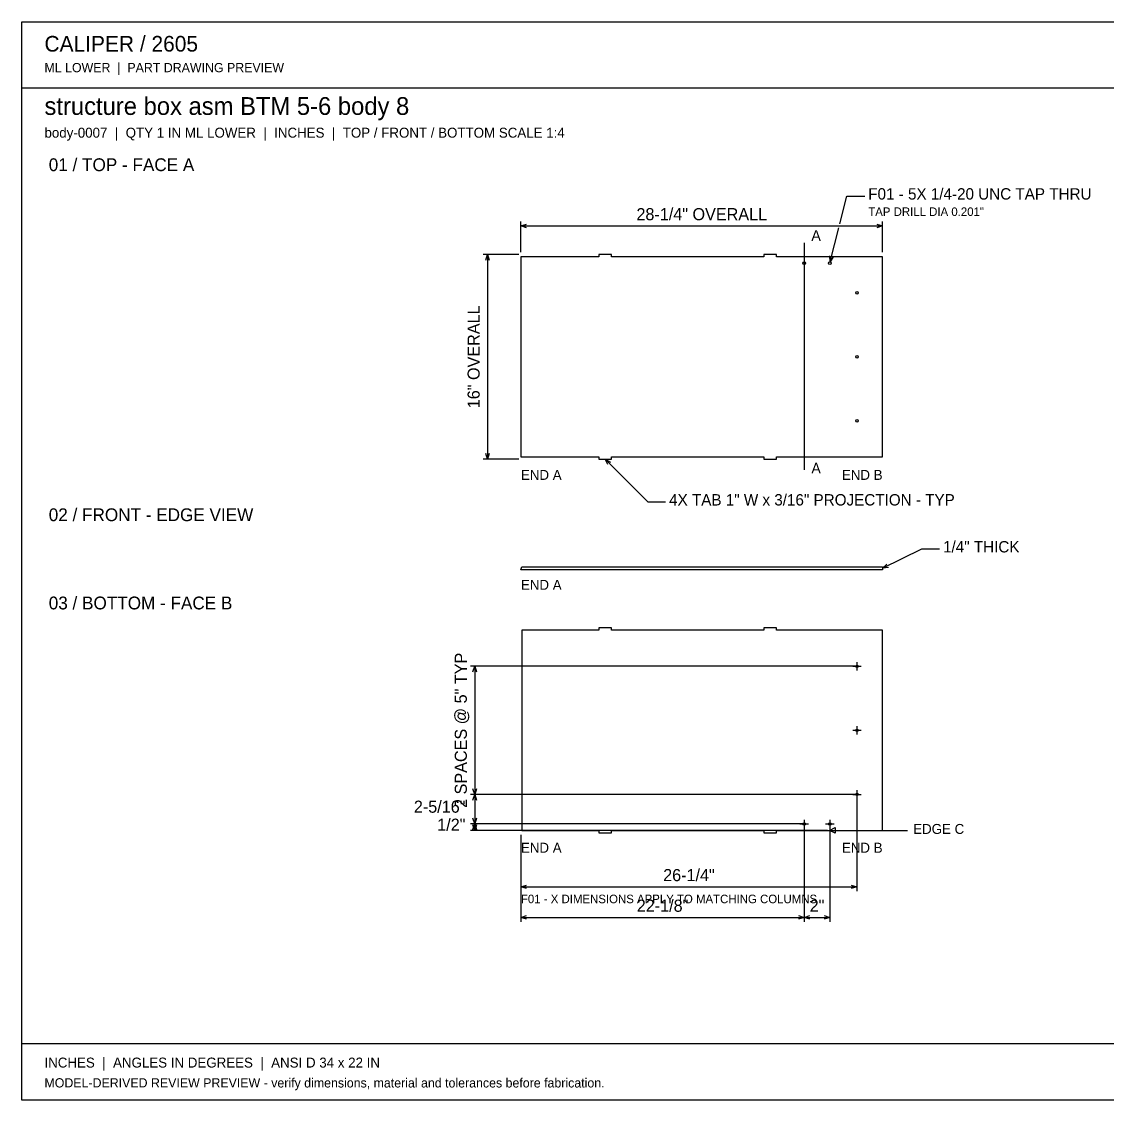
# Model space of a CAD drawing. Header units: inches. Extents: x 2 to 134, y 2 to 86.
# Drawn here: x 1.9 to 86.7, y 1.9 to 86.1 of the extents above; entities that cross this region are included whole.
import ezdxf
from ezdxf.enums import TextEntityAlignment as Align

# ---------------------------------------------------------------- set-up
doc = ezdxf.new("R2010")
doc.units = ezdxf.units.IN
doc.header["$MEASUREMENT"] = 0

msp = doc.modelspace()

# ---------------------------------------------------------------- linework, layer by layer
at = {"layer": 'ANNOTATION'}
for p, q in [((65.784, 70.328), (66.336, 72.5)), ((66.336, 72.5), (67.725, 72.5)), ((40.877, 68.111), (40.877, 70.5)), ((69.123, 68.111), (69.123, 70.5)), ((40.877, 70.167), (41.322, 70.306)), ((40.877, 70.167), (69.123, 70.167)), ((41.322, 70.028), (40.877, 70.167)), ((65.028, 67.354), (65.702, 70.005)), ((68.678, 70.306), (69.123, 70.167)), ((69.123, 70.167), (68.678, 70.028)), ((63.003, 68.833), (63.003, 51.111)), ((40.711, 67.944), (37.933, 67.944)), ((38.127, 67.5), (38.266, 67.944)), ((38.266, 67.944), (38.266, 51.944)), ((38.266, 67.944), (38.405, 67.5)), ((65.028, 67.354), (65.003, 67.819)), ((65.272, 67.751), (65.028, 67.354)), ((40.711, 51.944), (37.933, 51.944)), ((38.266, 51.944), (38.127, 52.389)), ((38.405, 52.389), (38.266, 51.944)), ((47.449, 51.944), (50.782, 48.611)), ((47.665, 51.532), (47.449, 51.944)), ((47.449, 51.944), (47.861, 51.728)), ((50.782, 48.611), (52.171, 48.611)), ((69.123, 43.431), (72.178, 44.944)), ((72.178, 44.944), (73.567, 44.944)), ((69.123, 43.431), (69.459, 43.752)), ((69.583, 43.503), (69.123, 43.431)), ((66.956, 35.778), (36.933, 35.778)), ((37.127, 35.333), (37.266, 35.778)), ((37.266, 35.778), (37.266, 25.778)), ((37.266, 35.778), (37.405, 35.333)), ((66.789, 35.778), (67.456, 35.778)), ((67.123, 36.111), (67.123, 35.444)), ((66.789, 30.778), (67.456, 30.778)), ((67.123, 31.111), (67.123, 30.444)), ((66.956, 25.778), (36.933, 25.778)), ((66.956, 25.778), (36.933, 25.778)), ((37.266, 25.778), (37.127, 26.222)), ((37.127, 25.333), (37.266, 25.778)), ((37.405, 26.222), (37.266, 25.778)), ((37.266, 25.778), (37.266, 23.465)), ((37.266, 25.778), (37.405, 25.333)), ((66.789, 25.778), (67.456, 25.778)), ((67.123, 26.111), (67.123, 25.444)), ((67.123, 25.611), (67.123, 18.222)), ((37.266, 23.465), (37.127, 23.91)), ((37.405, 23.91), (37.266, 23.465)), ((63.003, 23.799), (63.003, 23.132)), ((65.003, 23.799), (65.003, 23.132)), ((62.836, 23.465), (36.933, 23.465)), ((62.836, 23.465), (36.933, 23.465)), ((64.813, 22.965), (36.933, 22.965)), ((37.127, 23.021), (37.266, 23.465)), ((37.266, 22.965), (37.127, 23.41)), ((37.266, 23.465), (37.266, 22.965)), ((37.266, 23.465), (37.405, 23.021)), ((37.405, 23.41), (37.266, 22.965)), ((62.67, 23.465), (63.336, 23.465)), ((63.003, 23.299), (63.003, 15.833)), ((63.003, 23.299), (63.003, 15.833)), ((64.67, 23.465), (65.336, 23.465)), ((64.979, 22.965), (65.424, 23.188)), ((64.979, 22.965), (71.067, 22.965)), ((65.424, 22.743), (64.979, 22.965)), ((65.003, 23.299), (65.003, 15.833)), ((65.424, 23.188), (65.424, 22.743)), ((40.877, 22.611), (40.877, 18.222)), ((40.877, 22.611), (40.877, 15.833)), ((40.877, 18.556), (41.322, 18.694)), ((66.678, 18.694), (67.123, 18.556)), ((40.877, 18.556), (67.123, 18.556)), ((41.322, 18.417), (40.877, 18.556)), ((67.123, 18.556), (66.678, 18.417)), ((40.877, 16.167), (41.322, 16.306)), ((40.877, 16.167), (63.003, 16.167)), ((41.322, 16.028), (40.877, 16.167)), ((62.559, 16.306), (63.003, 16.167)), ((63.003, 16.167), (62.559, 16.028)), ((63.003, 16.167), (63.448, 16.306)), ((63.003, 16.167), (65.003, 16.167)), ((63.448, 16.028), (63.003, 16.167)), ((64.559, 16.306), (65.003, 16.167)), ((65.003, 16.167), (64.559, 16.028))]:
    msp.add_line(p, q, dxfattribs=at)
at = {"layer": 'OUTLINE'}
for p, q in [((1.889, 86.111), (134.111, 86.111)), ((1.889, 1.889), (1.889, 86.111)), ((1.889, 80.944), (134.111, 80.944)), ((47.949, 67.944), (46.949, 67.944)), ((46.949, 67.944), (46.949, 67.757)), ((47.949, 67.757), (47.949, 67.944)), ((60.836, 67.944), (59.836, 67.944)), ((59.836, 67.944), (59.836, 67.757)), ((60.836, 67.757), (60.836, 67.944)), ((46.949, 67.757), (40.877, 67.757)), ((40.877, 67.757), (40.877, 52.132)), ((59.836, 67.757), (47.949, 67.757)), ((69.123, 67.757), (60.836, 67.757)), ((69.123, 52.132), (69.123, 67.757)), ((40.877, 52.132), (46.949, 52.132)), ((46.949, 52.132), (46.949, 51.944)), ((46.949, 51.944), (47.949, 51.944)), ((47.949, 51.944), (47.949, 52.132)), ((47.949, 52.132), (59.836, 52.132)), ((59.836, 52.132), (59.836, 51.944)), ((59.836, 51.944), (60.836, 51.944)), ((60.836, 52.132), (69.123, 52.132)), ((60.836, 51.944), (60.836, 52.132)), ((40.877, 43.306), (40.948, 43.556)), ((69.123, 43.306), (40.877, 43.306)), ((40.948, 43.556), (69.123, 43.556)), ((69.123, 43.556), (69.123, 43.306)), ((46.949, 38.59), (40.948, 38.59)), ((40.948, 38.59), (40.948, 22.965)), ((47.949, 38.778), (46.949, 38.778)), ((46.949, 38.778), (46.949, 38.59)), ((47.949, 38.59), (47.949, 38.778)), ((59.836, 38.59), (47.949, 38.59)), ((60.836, 38.778), (59.836, 38.778)), ((59.836, 38.778), (59.836, 38.59)), ((60.836, 38.59), (60.836, 38.778)), ((69.123, 38.59), (60.836, 38.59)), ((69.123, 22.965), (69.123, 38.59)), ((40.948, 22.965), (46.949, 22.965)), ((46.949, 22.965), (46.949, 22.778)), ((47.949, 22.778), (47.949, 22.965)), ((47.949, 22.965), (59.836, 22.965)), ((59.836, 22.965), (59.836, 22.778)), ((60.836, 22.965), (69.123, 22.965)), ((60.836, 22.778), (60.836, 22.965)), ((46.949, 22.778), (47.949, 22.778)), ((59.836, 22.778), (60.836, 22.778)), ((1.889, 6.333), (134.111, 6.333)), ((134.111, 1.889), (1.889, 1.889))]:
    msp.add_line(p, q, dxfattribs=at)
for centre in [(63.003, 67.257), (65.003, 67.257), (67.123, 64.944), (67.123, 59.944), (67.123, 54.944), (67.123, 35.778), (67.123, 30.778), (67.123, 25.778), (63.003, 23.465), (65.003, 23.465)]:
    msp.add_circle(centre, 0.1, dxfattribs=at)

# ---------------------------------------------------------------- texts
at = {"layer": 'ANNOTATION'}
for s, height, p in [('CALIPER / 2605', 1.22222, (3.667, 83.778)), ('ML LOWER  |  PART DRAWING PREVIEW', 0.72222, (3.667, 82.167)), ('structure box asm BTM 5-6 body 8', 1.38889, (3.667, 78.833)), ('body-0007  |  QTY 1 IN ML LOWER  |  INCHES  |  TOP / FRONT / BOTTOM SCALE 1:4', 0.77778, (3.667, 77.056)), ('01 / TOP - FACE A', 1, (4, 74.444)), ('F01 - 5X 1/4-20 UNC TAP THRU', 0.88889, (68.003, 72.222)), ('TAP DRILL DIA 0.201"', 0.66667, (68.003, 70.944)), ('A', 0.833, (63.559, 69)), ('END A', 0.7778, (40.877, 50.333)), ('A', 0.833, (63.559, 50.833)), ('4X TAB 1" W x 3/16" PROJECTION - TYP', 0.88889, (52.449, 48.333)), ('02 / FRONT - EDGE VIEW', 1, (4, 47.111)), ('1/4" THICK', 0.8889, (73.845, 44.667)), ('END A', 0.7778, (40.877, 41.75)), ('03 / BOTTOM - FACE B', 1, (4, 40.222)), ('EDGE C', 0.7778, (71.512, 22.688)), ('END A', 0.7778, (40.877, 21.222)), ('F01 - X DIMENSIONS APPLY TO MATCHING COLUMNS', 0.66667, (40.877, 17.278)), ('INCHES  |  ANGLES IN DEGREES  |  ANSI D 34 x 22 IN', 0.77778, (3.667, 4.444)), ('MODEL-DERIVED REVIEW PREVIEW - verify dimensions, material and tolerances before fabrication.', 0.72222, (3.667, 2.889))]:
    msp.add_text(s, height=height, dxfattribs=at).set_placement(p)
for s, height, p in [('28-1/4" OVERALL', 0.94444, (55, 70.611)), ('26-1/4"', 0.9444, (54, 19)), ('22-1/8"', 0.9444, (51.94, 16.611)), ('2"', 0.9444, (64.003, 16.611))]:
    msp.add_text(s, height=height, dxfattribs=at).set_placement(p, align=Align.CENTER)
for s, p in [('16" OVERALL', (37.655, 59.944)), ('2 SPACES @ 5" TYP', (36.655, 30.778))]:
    msp.add_text(s, height=0.94444, rotation=90, dxfattribs=at).set_placement(p, align=Align.CENTER)
for s, height, p in [('END B', 0.7778, (69.123, 50.333)), ('2-5/16"', 0.9444, (36.544, 24.344)), ('1/2"', 0.9444, (36.544, 22.938)), ('END B', 0.7778, (69.123, 21.222))]:
    msp.add_text(s, height=height, dxfattribs=at).set_placement(p, align=Align.RIGHT)

doc.saveas('drawing.dxf')
